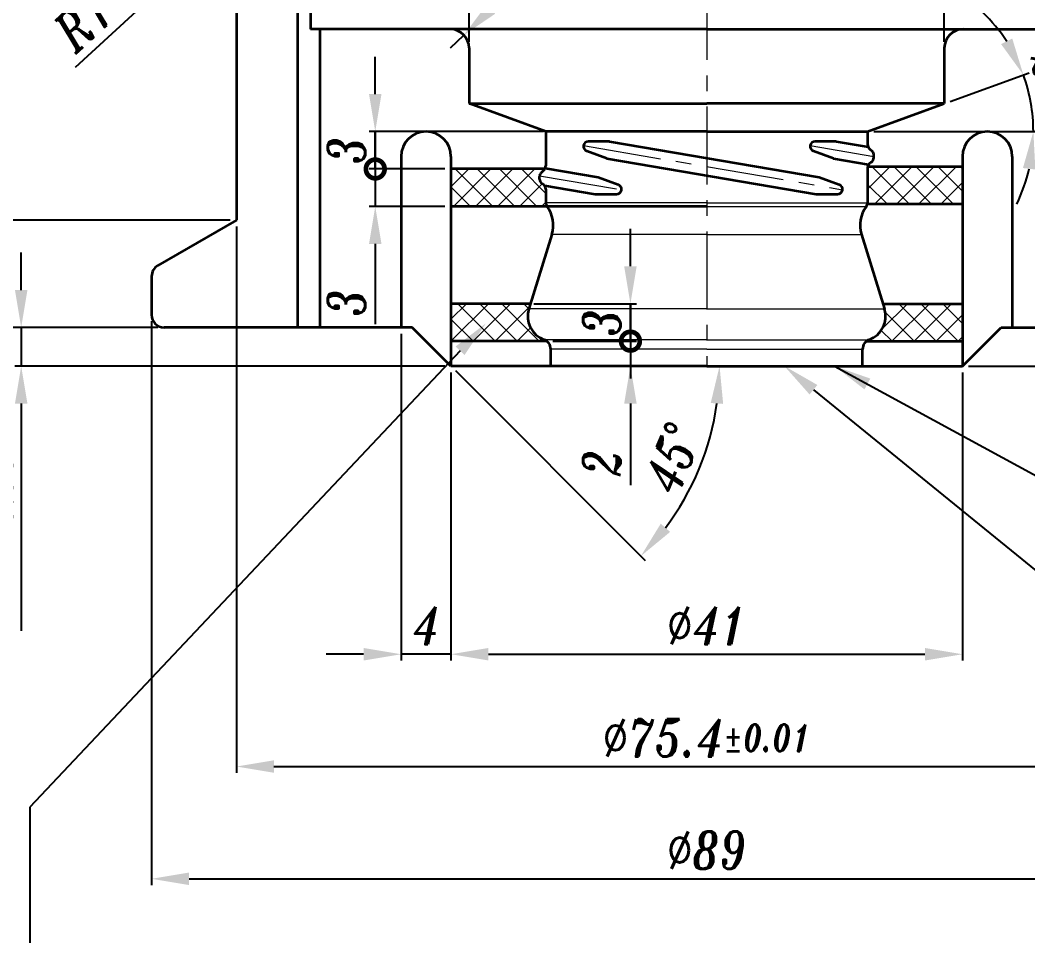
# Model space of a CAD drawing. Extents: x 64 to 541, y 48 to 468.
# Drawn here: x 127 to 207.8, y 288.4 to 361.8 of the extents above; entities that cross this region are included whole.
import ezdxf
from ezdxf import colors
from ezdxf.entities.mleader import LeaderData, LeaderLine
from ezdxf.math import Vec2, Vec3

# ---------------------------------------------------------------- set-up
doc = ezdxf.new("R2010")
doc.units = 0
doc.header["$LTSCALE"] = 5
doc.header["$MEASUREMENT"] = 0
doc.linetypes.add('CENTER', pattern=[2, 1.25, -0.25, 0.25, -0.25])
doc.layers.get('0').update_dxf_attribs({"linetype": 'CONTINUOUS', "lineweight": 15})
doc.layers.get('Defpoints').update_dxf_attribs({"linetype": 'CONTINUOUS'})
for name, color, linetype, lineweight in [('1', 1, 'CENTER', 15), ('3', 3, 'CONTINUOUS', 35), ('8', 252, 'CONTINUOUS', 15)]:
    doc.layers.add(name, color=color, linetype=linetype, lineweight=lineweight)
doc.styles.add('ITALICT', font='ITALICT.shx', dxfattribs={"width": 0.8, "height": 3})
doc.styles.get("Standard").update_dxf_attribs({"font": 'isocp.shx', "height": 3})
doc.dimstyles.new('ISO-25', dxfattribs={"dimtxt": 3, "dimasz": 3, "dimexe": 0, "dimexo": 0, "dimtad": 1, "dimtxsty": 'Standard', "dimcen": 0, "dimazin": 2, "dimtfac": 1, "dimtmove": 0, "dimatfit": 3, "dimfxl": 1, "dimarcsym": 0})
doc.dimstyles.get("Standard").update_dxf_attribs({"dimtxt": 3, "dimasz": 0.18, "dimexe": 0.18, "dimexo": 0.0625, "dimgap": 0.09, "dimtad": 0, "dimdec": 4, "dimdsep": 46, "dimtxsty": 'Standard', "dimcen": 0.09, "dimadec": 0, "dimazin": 2, "dimtfac": 1, "dimtdec": 4, "dimtofl": 0, "dimtmove": 0, "dimatfit": 3, "dimfxl": 1, "dimtolj": 1, "dimtzin": 0, "dimarcsym": 0})

# ---------------------------------------------------------------- blocks, each defined once
blk = doc.blocks.new('*D39')
at = {"color": 0, "linetype": 'ByBlock', "lineweight": -2, "transparency": 16777216}
for p, q in [((162.958, 360.099), (162.958, 393.619)), ((201.058, 360.099), (201.058, 393.619)), ((165.958, 393.119), (198.058, 393.119))]:
    blk.add_line(p, q, dxfattribs=at)
at = {"color": 0, "transparency": 16777216}
for points in [[(165.958, 393.619), (165.958, 392.619), (162.958, 393.119)], [(198.058, 393.619), (198.058, 392.619), (201.058, 393.119)]]:
    blk.add_solid(points, dxfattribs=at)
at = {"layer": 'Defpoints', "color": 0, "transparency": 16777216}
for p in [(201.058, 393.119), (162.958, 359.599), (201.058, 359.599)]:
    blk.add_point(p, dxfattribs=at)
at = {"color": 0, "transparency": 16777216, "insert": (182.008, 396.404), "char_height": 3, "attachment_point": 5, "style": 'ITALICT'}
blk.add_mtext('\\A1;%%C38.1{}{\\H0.71x;\\C3;\\S+0.03^ -0;}', dxfattribs=at)
blk = doc.blocks.new('*D23')
at = {"color": 0, "lineweight": -2, "transparency": 16777216}
for p, q in [((161.508, 333.599), (161.508, 310.503)), ((202.508, 333.599), (202.508, 310.503)), ((164.508, 311.003), (199.508, 311.003))]:
    blk.add_line(p, q, dxfattribs=at)
at = {"color": 0, "transparency": 16777216}
for points in [[(164.508, 311.503), (164.508, 310.503), (161.508, 311.003)], [(199.508, 311.503), (199.508, 310.503), (202.508, 311.003)]]:
    blk.add_solid(points, dxfattribs=at)
at = {"layer": 'Defpoints', "color": 0, "transparency": 16777216}
for p in [(161.508, 334.099), (202.508, 334.099), (202.508, 311.003)]:
    blk.add_point(p, dxfattribs=at)
at = {"color": 0, "transparency": 16777216, "insert": (182.008, 313.303), "char_height": 3, "attachment_point": 5, "style": 'ITALICT'}
blk.add_mtext('\\A1;%%C41', dxfattribs=at)
blk = doc.blocks.new('*D3')
at = {"color": 0, "lineweight": -2, "transparency": 16777216}
for p, q in [((157.508, 336.699), (157.508, 310.503)), ((161.508, 333.599), (161.508, 310.503)), ((154.508, 311.003), (151.508, 311.003)), ((161.508, 311.003), (157.508, 311.003)), ((164.508, 311.003), (167.508, 311.003))]:
    blk.add_line(p, q, dxfattribs=at)
at = {"color": 0, "transparency": 16777216}
for points in [[(154.508, 311.503), (154.508, 310.503), (157.508, 311.003)], [(164.508, 311.503), (164.508, 310.503), (161.508, 311.003)]]:
    blk.add_solid(points, dxfattribs=at)
at = {"layer": 'Defpoints', "color": 0, "transparency": 16777216}
for p in [(157.508, 337.199), (161.508, 334.099), (157.508, 311.003)]:
    blk.add_point(p, dxfattribs=at)
at = {"color": 0, "transparency": 16777216, "insert": (159.508, 313.303), "char_height": 3, "attachment_point": 5, "style": 'ITALICT'}
blk.add_mtext('\\A1;4', dxfattribs=at)
blk = doc.blocks.new('*D27')
at = {"color": 0, "lineweight": -2, "transparency": 16777216}
for p, q in [((127.054, 340.199), (127.054, 343.199)), ((138.008, 337.199), (126.554, 337.199)), ((127.054, 337.199), (127.054, 334.099)), ((161.008, 334.099), (126.554, 334.099)), ((127.054, 331.099), (127.054, 312.881))]:
    blk.add_line(p, q, dxfattribs=at)
at = {"color": 0, "transparency": 16777216}
for points in [[(126.554, 340.199), (127.554, 340.199), (127.054, 337.199)], [(126.554, 331.099), (127.554, 331.099), (127.054, 334.099)]]:
    blk.add_solid(points, dxfattribs=at)
at = {"layer": 'Defpoints', "color": 0, "transparency": 16777216}
for p in [(138.508, 337.199), (127.054, 334.099), (161.508, 334.099)]:
    blk.add_point(p, dxfattribs=at)
at = {"color": 0, "transparency": 16777216, "insert": (123.769, 320.49), "char_height": 3, "attachment_point": 5, "rotation": 90, "style": 'ITALICT'}
blk.add_mtext('\\A1;3.1{}{\\H0.71x;\\C3;\\S+0.07^ +0.02;}', dxfattribs=at)
blk = doc.blocks.new('_DotSmall')
at = {"color": 0, "linetype": 'ByBlock', "const_width": 0.5}
blk.add_lwpolyline([(-0.0625, 0, 1), (0.0625, 0, 1)], format="xyb", close=True, dxfattribs=at)
blk = doc.blocks.new('*D26')
at = {"color": 0, "lineweight": -2, "transparency": 16777216}
for p, q in [((175.894, 336.099), (175.894, 339.099)), ((169.672, 336.099), (176.394, 336.099)), ((175.894, 336.099), (175.894, 334.099)), ((175.894, 331.099), (175.894, 324.556))]:
    blk.add_line(p, q, dxfattribs=at)
at = {"color": 0, "transparency": 16777216}
blk.add_solid([(175.394, 331.099), (176.394, 331.099), (175.894, 334.099)], dxfattribs=at)
at = {"layer": 'Defpoints', "color": 0, "transparency": 16777216}
for p in [(169.172, 336.099), (175.894, 334.099), (175.894, 334.099)]:
    blk.add_point(p, dxfattribs=at)
at = {"color": 0, "lineweight": -2, "transparency": 16777216, "xscale": 3, "yscale": 3, "zscale": 3, "rotation": 270}
blk.add_blockref('_DotSmall', (175.894, 336.099), dxfattribs=at)
at = {"color": 0, "transparency": 16777216, "insert": (173.594, 326.328), "char_height": 3, "attachment_point": 5, "rotation": 90, "style": 'ITALICT'}
blk.add_mtext('\\A1;2', dxfattribs=at)
blk = doc.blocks.new('*D24')
at = {"color": 0, "lineweight": -2, "transparency": 16777216}
for p, q in [((161.862, 333.745), (177.087, 318.52)), ((183.524, 334.099), (183.54, 334.099))]:
    blk.add_line(p, q, dxfattribs=at)
blk.add_arc((161.508, 334.099), 21.532, 322.98948, 352.01052, dxfattribs=at)
at = {"color": 0, "transparency": 16777216}
for points in [[(182.332, 331.141), (183.329, 331.071), (183.04, 334.099)], [(179.079, 320.81), (178.324, 321.466), (176.733, 318.874)]]:
    blk.add_solid(points, dxfattribs=at)
at = {"layer": 'Defpoints', "color": 0, "transparency": 16777216}
for p in [(158.408, 337.199), (161.508, 334.099), (161.508, 334.099), (183.024, 334.099), (180.155, 323.333)]:
    blk.add_point(p, dxfattribs=at)
at = {"color": 0, "transparency": 16777216, "insert": (179.276, 326.739), "char_height": 3, "attachment_point": 5, "rotation": 67.5, "style": 'ITALICT'}
blk.add_mtext('\\A1;45°', dxfattribs=at)
blk = doc.blocks.new('*D40')
at = {"color": 0, "lineweight": -2, "transparency": 16777216}
for p, q in [((141.008, 366.899), (140.273, 366.221)), ((131.405, 358.052), (138.066, 364.189))]:
    blk.add_line(p, q, dxfattribs=at)
at = {"color": 0, "transparency": 16777216}
blk.add_solid([(137.727, 364.557), (138.405, 363.821), (140.273, 366.221)], dxfattribs=at)
at = {"layer": 'Defpoints', "color": 0, "transparency": 16777216}
for p in [(141.008, 366.899), (140.273, 366.221)]:
    blk.add_point(p, dxfattribs=at)
at = {"color": 0, "transparency": 16777216, "insert": (132.074, 361.796), "char_height": 3, "attachment_point": 5, "rotation": 42.65246, "style": 'ITALICT'}
blk.add_mtext('\\A1;R1', dxfattribs=at)
blk = doc.blocks.new('*D41')
at = {"color": 0, "linetype": 'ByBlock', "lineweight": -2, "transparency": 16777216}
for p, q in [((219.208, 384.899), (278.588, 384.899)), ((278.088, 381.899), (278.088, 337.099)), ((203.008, 334.099), (278.588, 334.099))]:
    blk.add_line(p, q, dxfattribs=at)
at = {"color": 0, "transparency": 16777216}
for points in [[(277.588, 381.899), (278.588, 381.899), (278.088, 384.899)], [(277.588, 337.099), (278.588, 337.099), (278.088, 334.099)]]:
    blk.add_solid(points, dxfattribs=at)
at = {"layer": 'Defpoints', "color": 0, "transparency": 16777216}
for p in [(218.708, 384.899), (202.508, 334.099), (278.088, 334.099)]:
    blk.add_point(p, dxfattribs=at)
at = {"color": 0, "transparency": 16777216, "insert": (274.803, 359.499), "char_height": 3, "attachment_point": 5, "rotation": 90, "style": 'ITALICT'}
blk.add_mtext('\\A1;50.8{}{\\H0.71x;\\C3;\\S+0.1^ -0;}', dxfattribs=at)
blk = doc.blocks.new('*D44')
at = {"color": 0, "lineweight": -2, "transparency": 16777216}
for p, q in [((195.408, 352.899), (270.936, 352.899)), ((270.436, 349.899), (270.436, 337.099)), ((203.008, 334.099), (270.936, 334.099))]:
    blk.add_line(p, q, dxfattribs=at)
at = {"color": 0, "transparency": 16777216}
for points in [[(269.936, 349.899), (270.936, 349.899), (270.436, 352.899)], [(269.936, 337.099), (270.936, 337.099), (270.436, 334.099)]]:
    blk.add_solid(points, dxfattribs=at)
at = {"layer": 'Defpoints', "color": 0, "transparency": 16777216}
for p in [(194.908, 352.899), (202.508, 334.099), (270.436, 334.099)]:
    blk.add_point(p, dxfattribs=at)
at = {"color": 0, "transparency": 16777216, "insert": (268.136, 343.499), "char_height": 3, "attachment_point": 5, "rotation": 90, "style": 'ITALICT'}
blk.add_mtext('\\A1;18.8{}{\\H0.71x;\\C3;%%p0.05}', dxfattribs=at)
blk = doc.blocks.new('*D45')
at = {"color": 0, "linetype": 'ByBlock', "lineweight": -2, "transparency": 16777216}
for p, q in [((260.088, 370.619), (260.088, 394.454)), ((214.258, 370.619), (260.588, 370.619)), ((260.088, 355.899), (260.088, 367.619)), ((195.408, 352.899), (260.588, 352.899))]:
    blk.add_line(p, q, dxfattribs=at)
at = {"color": 0, "transparency": 16777216}
for points in [[(259.588, 367.619), (260.588, 367.619), (260.088, 370.619)], [(259.588, 355.899), (260.588, 355.899), (260.088, 352.899)]]:
    blk.add_solid(points, dxfattribs=at)
at = {"layer": 'Defpoints', "color": 0, "transparency": 16777216}
for p in [(213.758, 370.619), (260.088, 370.619), (194.908, 352.899)]:
    blk.add_point(p, dxfattribs=at)
at = {"color": 0, "transparency": 16777216, "insert": (256.803, 384.771), "char_height": 3, "attachment_point": 5, "rotation": 90, "style": 'ITALICT'}
blk.add_mtext('\\A1;17.72{}{\\H0.71x;\\C3;\\S+0.03^ -0;}', dxfattribs=at)
blk = doc.blocks.new('*D25')
at = {"color": 0, "lineweight": -2, "transparency": 16777216}
for p, q in [((214.258, 361.099), (251.588, 361.099)), ((251.088, 358.099), (251.088, 355.899)), ((195.408, 352.899), (251.588, 352.899))]:
    blk.add_line(p, q, dxfattribs=at)
at = {"color": 0, "transparency": 16777216}
for points in [[(250.588, 358.099), (251.588, 358.099), (251.088, 361.099)], [(250.588, 355.899), (251.588, 355.899), (251.088, 352.899)]]:
    blk.add_solid(points, dxfattribs=at)
at = {"layer": 'Defpoints', "color": 0, "transparency": 16777216}
for p in [(213.758, 361.099), (194.908, 352.899), (251.088, 352.899)]:
    blk.add_point(p, dxfattribs=at)
at = {"color": 0, "transparency": 16777216, "insert": (248.002, 356.999), "char_height": 3, "attachment_point": 5, "rotation": 90, "style": 'ITALICT'}
blk.add_mtext('\\A1;(8.2)', dxfattribs=at)
blk = doc.blocks.new('*D4')
at = {"color": 0, "lineweight": -2, "transparency": 16777216}
for p, q in [((144.308, 345.299), (144.308, 301.503)), ((219.708, 345.299), (219.708, 301.503)), ((147.308, 302.003), (216.708, 302.003))]:
    blk.add_line(p, q, dxfattribs=at)
at = {"color": 0, "transparency": 16777216}
for points in [[(147.308, 302.503), (147.308, 301.503), (144.308, 302.003)], [(216.708, 302.503), (216.708, 301.503), (219.708, 302.003)]]:
    blk.add_solid(points, dxfattribs=at)
at = {"layer": 'Defpoints', "color": 0, "transparency": 16777216}
for p in [(144.308, 345.799), (219.708, 345.799), (219.708, 302.003)]:
    blk.add_point(p, dxfattribs=at)
at = {"color": 0, "transparency": 16777216, "insert": (182.008, 304.303), "char_height": 3, "attachment_point": 5, "style": 'ITALICT'}
blk.add_mtext('\\A1;%%c75.4{}{\\H0.71x;\\C3;%%p0.01}', dxfattribs=at)
blk = doc.blocks.new('*D5')
at = {"color": 0, "lineweight": -2, "transparency": 16777216}
for p, q in [((137.508, 337.699), (137.508, 292.503)), ((226.508, 337.699), (226.508, 292.503)), ((140.508, 293.003), (223.508, 293.003))]:
    blk.add_line(p, q, dxfattribs=at)
at = {"color": 0, "transparency": 16777216}
for points in [[(140.508, 293.503), (140.508, 292.503), (137.508, 293.003)], [(223.508, 293.503), (223.508, 292.503), (226.508, 293.003)]]:
    blk.add_solid(points, dxfattribs=at)
at = {"layer": 'Defpoints', "color": 0, "transparency": 16777216}
for p in [(137.508, 338.199), (226.508, 338.199), (226.508, 293.003)]:
    blk.add_point(p, dxfattribs=at)
at = {"color": 0, "transparency": 16777216, "insert": (182.008, 295.303), "char_height": 3, "attachment_point": 5, "style": 'ITALICT'}
blk.add_mtext('\\A1;%%c89', dxfattribs=at)
blk = doc.blocks.new('*D32')
at = {"color": 0, "lineweight": -2, "transparency": 16777216}
for p, q in [((155.439, 355.899), (155.439, 358.899)), ((168.921, 352.899), (154.939, 352.899)), ((155.439, 352.899), (155.439, 349.899)), ((161.008, 349.899), (154.939, 349.899)), ((155.439, 349.899), (155.439, 346.899))]:
    blk.add_line(p, q, dxfattribs=at)
at = {"color": 0, "transparency": 16777216}
blk.add_solid([(154.939, 355.899), (155.939, 355.899), (155.439, 352.899)], dxfattribs=at)
at = {"layer": 'Defpoints', "color": 0, "transparency": 16777216}
for p in [(169.421, 352.899), (155.439, 349.899), (161.508, 349.899)]:
    blk.add_point(p, dxfattribs=at)
at = {"color": 0, "lineweight": -2, "transparency": 16777216, "xscale": 3, "yscale": 3, "zscale": 3, "rotation": 90}
blk.add_blockref('_DotSmall', (155.439, 349.899), dxfattribs=at)
at = {"color": 0, "transparency": 16777216, "insert": (153.139, 351.399), "char_height": 3, "attachment_point": 5, "rotation": 90, "style": 'ITALICT'}
blk.add_mtext('\\A1;3', dxfattribs=at)
blk = doc.blocks.new('*D47')
at = {"color": 0, "lineweight": -2, "transparency": 16777216}
for p, q in [((143.808, 345.799), (117.554, 345.799)), ((118.054, 342.799), (118.054, 340.199)), ((138.008, 337.199), (117.554, 337.199)), ((118.054, 337.199), (118.054, 319.062))]:
    blk.add_line(p, q, dxfattribs=at)
at = {"color": 0, "transparency": 16777216}
for points in [[(117.554, 342.799), (118.554, 342.799), (118.054, 345.799)], [(117.554, 340.199), (118.554, 340.199), (118.054, 337.199)]]:
    blk.add_solid(points, dxfattribs=at)
at = {"layer": 'Defpoints', "color": 0, "transparency": 16777216}
for p in [(118.054, 345.799), (144.308, 345.799), (138.508, 337.199)]:
    blk.add_point(p, dxfattribs=at)
at = {"color": 0, "transparency": 16777216, "insert": (114.769, 326.63), "char_height": 3, "attachment_point": 5, "rotation": 90, "style": 'ITALICT'}
blk.add_mtext('\\A1;8.6{}{\\H0.71x;\\C3;\\S+0.04^ -0.01;}', dxfattribs=at)
blk = doc.blocks.new('*D49')
at = {"color": 0, "lineweight": -2, "transparency": 16777216}
for p, q in [((174.24, 371.801), (164.713, 362.706)), ((161.458, 359.599), (162.543, 360.635))]:
    blk.add_line(p, q, dxfattribs=at)
at = {"color": 0, "transparency": 16777216}
blk.add_solid([(164.368, 363.068), (165.058, 362.345), (162.543, 360.635)], dxfattribs=at)
at = {"layer": 'Defpoints', "color": 0, "transparency": 16777216}
for p in [(162.543, 360.635), (161.458, 359.599)]:
    blk.add_point(p, dxfattribs=at)
at = {"color": 0, "transparency": 16777216, "insert": (168.973, 369.953), "char_height": 3, "attachment_point": 5, "rotation": 43.67109, "style": 'ITALICT'}
blk.add_mtext('\\A1;R1.5', dxfattribs=at)
blk = doc.blocks.new('*D50')
at = {"color": 0, "lineweight": -2, "transparency": 16777216}
for p, q in [((201.528, 355.308), (207.866, 357.615)), ((195.408, 352.899), (208.697, 352.899))]:
    blk.add_line(p, q, dxfattribs=at)
for start, end in [(32.96196, 45.92393), (0, 20), (334.07607, 347.03804)]:
    blk.add_arc((194.908, 352.899), 13.289, start, end, dxfattribs=at)
at = {"color": 0, "transparency": 16777216}
for points in [[(206.506, 360.352), (205.611, 359.907), (207.396, 357.444)], [(207.362, 349.975), (208.355, 349.862), (208.197, 352.899)]]:
    blk.add_solid(points, dxfattribs=at)
at = {"layer": 'Defpoints', "color": 0, "transparency": 16777216}
for p in [(201.058, 355.137), (208.107, 354.442), (182.321, 352.899), (194.908, 352.899), (194.908, 352.899)]:
    blk.add_point(p, dxfattribs=at)
at = {"color": 0, "transparency": 16777216, "insert": (210.068, 356.531), "char_height": 3, "attachment_point": 5, "rotation": 283.47089, "style": 'ITALICT'}
blk.add_mtext('\\A1;20°', dxfattribs=at)
blk = doc.blocks.new('*D51')
at = {"color": 0, "lineweight": -2, "transparency": 16777216}
for p, q in [((155.439, 349.899), (155.439, 352.899)), ((161.008, 349.899), (154.939, 349.899)), ((155.439, 349.899), (155.439, 346.899)), ((161.008, 346.899), (154.939, 346.899)), ((155.439, 343.899), (155.439, 337.47))]:
    blk.add_line(p, q, dxfattribs=at)
at = {"color": 0, "transparency": 16777216}
blk.add_solid([(154.939, 343.899), (155.939, 343.899), (155.439, 346.899)], dxfattribs=at)
at = {"layer": 'Defpoints', "color": 0, "transparency": 16777216}
for p in [(161.508, 349.899), (155.439, 346.899), (161.508, 346.899)]:
    blk.add_point(p, dxfattribs=at)
at = {"color": 0, "lineweight": -2, "transparency": 16777216, "xscale": 3, "yscale": 3, "zscale": 3, "rotation": 270}
blk.add_blockref('_DotSmall', (155.439, 349.899), dxfattribs=at)
at = {"color": 0, "transparency": 16777216, "insert": (153.139, 339.185), "char_height": 3, "attachment_point": 5, "rotation": 90, "style": 'ITALICT'}
blk.add_mtext('\\A1;3', dxfattribs=at)
blk = doc.blocks.new('*D53')
at = {"color": 0, "lineweight": -2, "transparency": 16777216}
for p, q in [((175.894, 342.099), (175.894, 345.099)), ((168.161, 339.099), (176.394, 339.099)), ((175.894, 339.099), (175.894, 336.099)), ((169.672, 336.099), (176.394, 336.099)), ((175.894, 336.099), (175.894, 333.099))]:
    blk.add_line(p, q, dxfattribs=at)
at = {"color": 0, "transparency": 16777216}
blk.add_solid([(175.394, 342.099), (176.394, 342.099), (175.894, 339.099)], dxfattribs=at)
at = {"layer": 'Defpoints', "color": 0, "transparency": 16777216}
for p in [(167.661, 339.099), (169.172, 336.099), (175.894, 336.099)]:
    blk.add_point(p, dxfattribs=at)
at = {"color": 0, "lineweight": -2, "transparency": 16777216, "xscale": 3, "yscale": 3, "zscale": 3, "rotation": 90}
blk.add_blockref('_DotSmall', (175.894, 336.099), dxfattribs=at)
at = {"color": 0, "transparency": 16777216, "insert": (173.594, 337.599), "char_height": 3, "attachment_point": 5, "rotation": 90, "style": 'ITALICT'}
blk.add_mtext('\\A1;3', dxfattribs=at)

msp = doc.modelspace()

# ---------------------------------------------------------------- hatches: boundary and pattern name
at = {"layer": '8'}
h = msp.add_hatch(dxfattribs=at)
h.set_pattern_fill('ANSI37', color=256, scale=10)
h.set_pattern_definition([(45, (161.508, 336.099), (-0.883883, 0.883883), []), (135, (161.508, 336.099), (-0.883883, -0.883883), [])])
h.paths.add_polyline_path([(202.50798, 350.09903), (194.91842, 350.09903, 0.05121456), (194.90798, 349.99741), (194.90798, 347.19903, -0.05038204), (194.89788, 347.09903), (202.50798, 347.09903)])
h.paths.add_polyline_path([(202.50798, 339.09903), (196.142, 339.09903), (196.26846, 338.69072, -0.40085688), (195.03656, 336.21767, 0.07763513), (194.81997, 336.09903), (202.50798, 336.09903)])
h.paths.add_polyline_path([(167.74751, 338.69072), (167.87397, 339.09903), (161.50798, 339.09903), (161.50798, 336.09903), (169.19599, 336.09903, 0.07763513), (168.97941, 336.21767, -0.40085688)])
h.paths.add_polyline_path([(169.10798, 348.27971, 0.2858129), (168.83057, 348.72949, -0.28519008), (168.60798, 349.088), (168.60798, 349.288, -0.19891237), (168.72514, 349.57084), (168.96154, 349.80723, 0.05867567), (169.03399, 349.89903), (161.50798, 349.89903), (161.50798, 346.89903), (169.20798, 346.89903, -0.16227766), (169.10798, 347.19903)])

# ---------------------------------------------------------------- linework, layer by layer
at = {"layer": '1'}
for p, q in [((182.00798, 384.89903), (182.00798, 334.09903)), ((172.13072, 351.7742), (192.8896, 348.24139)), ((190.30466, 351.7742), (195.40798, 350.9057)), ((168.61401, 349.35715), (175.17026, 348.24139))]:
    msp.add_line(p, q, dxfattribs=at)
at = {"layer": '3'}
for p, q in [((149.20798, 384.89903), (149.20798, 340.39903)), ((150.25798, 370.61903), (150.25798, 361.09903)), ((144.30798, 365.89903), (144.30798, 345.79903)), ((182.00798, 361.09903), (150.25798, 361.09903)), ((151.00798, 361.09903), (151.00798, 337.19903)), ((182.00798, 361.09903), (213.75798, 361.09903)), ((162.95798, 359.59903), (162.95798, 355.13745)), ((201.05798, 359.59903), (201.05798, 355.13745)), ((149.20798, 357.61205), (149.20798, 337.19903)), ((169.10798, 352.89903), (162.95798, 355.13745)), ((162.95798, 355.13745), (182.00798, 355.13745)), ((201.05798, 355.13745), (182.00798, 355.13745)), ((194.90798, 352.89903), (201.05798, 355.13745)), ((182.00798, 352.89903), (169.10798, 352.89903)), ((169.10798, 352.89903), (169.10798, 350.16079)), ((182.00798, 352.89903), (194.90798, 352.89903)), ((194.90798, 352.89903), (194.90798, 351.87849)), ((174.22116, 352.09903), (172.52875, 352.11254)), ((174.22116, 352.09903), (191.02534, 349.23925)), ((192.39509, 352.09903), (190.70268, 352.11254)), ((192.39509, 352.09903), (194.95677, 351.66308)), ((195.05443, 351.52494), (195.29083, 351.28854)), ((157.50798, 350.89903), (157.50798, 337.19903)), ((161.50798, 350.89903), (161.50798, 334.09903)), ((173.99204, 350.75272), (172.38863, 351.33766)), ((173.99204, 350.75272), (190.79622, 347.89294)), ((192.16597, 350.75272), (190.56256, 351.33766)), ((192.16597, 350.75272), (194.99019, 350.27209)), ((195.40798, 350.8057), (195.40798, 351.0057)), ((202.50798, 350.89903), (202.50798, 334.09903)), ((206.50798, 350.89903), (206.50798, 337.19903)), ((169.03399, 349.89903), (161.50798, 349.89903)), ((168.96154, 349.80723), (168.72514, 349.57084)), ((169.06624, 349.96079), (173.306, 349.23925)), ((194.90798, 349.99741), (194.90798, 347.19903)), ((194.91842, 350.09903), (202.50798, 350.09903)), ((195.20798, 350.45929), (195.15798, 350.43042)), ((168.60798, 349.088), (168.60798, 349.288)), ((173.306, 349.23925), (174.90941, 348.65432)), ((191.02534, 349.23925), (192.62875, 348.65432)), ((168.80798, 348.74159), (168.85798, 348.71272)), ((169.00299, 348.58625), (173.07688, 347.89294)), ((169.10798, 348.27971), (169.10798, 347.19903)), ((173.07688, 347.89294), (174.76929, 347.87943)), ((190.79622, 347.89294), (192.48863, 347.87943)), ((182.00798, 346.89903), (161.50798, 346.89903)), ((194.89788, 347.09903), (202.50798, 347.09903)), ((144.30798, 345.79903), (138.00798, 342.16173)), ((169.59607, 344.65942), (167.74751, 338.69072)), ((194.4199, 344.65942), (196.26846, 338.69072)), ((137.50798, 341.2957), (137.50798, 338.19903)), ((167.87397, 339.09903), (161.50798, 339.09903)), ((196.142, 339.09903), (202.50798, 339.09903)), ((158.40798, 337.19903), (138.50798, 337.19903)), ((161.50798, 334.09903), (158.40798, 337.19903)), ((202.50798, 334.09903), (205.60798, 337.19903)), ((205.60798, 337.19903), (225.50798, 337.19903)), ((169.19599, 336.09903), (161.50798, 336.09903)), ((194.81997, 336.09903), (202.50798, 336.09903)), ((169.50798, 334.09903), (169.50798, 335.46512)), ((194.50798, 334.09903), (194.50798, 335.46512)), ((182.00798, 334.09903), (161.50798, 334.09903)), ((182.00798, 334.09903), (202.50798, 334.09903))]:
    msp.add_line(p, q, dxfattribs=at)
for centre, radius, start, end in [((161.45798, 359.59903), 1.5, 0, 90), ((202.55798, 359.59903), 1.5, 90, 180), ((159.50798, 350.89903), 2, 0, 180), ((204.50798, 350.89903), 2, 0, 180), ((172.52556, 351.71301), 0.39955, 89.5426232, 249.9577008), ((190.69949, 351.71301), 0.39955, 89.5426232, 249.9577008), ((195.40798, 351.87849), 0.5, 180, 225), ((195.00798, 350.8057), 0.4, 300, 0), ((195.00798, 351.0057), 0.4, 0, 45), ((168.60798, 350.16079), 0.5, 315, 0), ((195.40798, 349.99741), 0.5, 120, 180), ((169.00798, 349.288), 0.4, 135, 180), ((169.00798, 349.088), 0.4, 180, 240), ((168.60798, 348.27971), 0.5, 360, 60), ((174.77248, 348.27897), 0.39955, 269.5426232, 69.9577008), ((192.49182, 348.27897), 0.39955, 269.5426232, 69.9577008), ((169.60798, 347.19903), 0.5, 180, 216.8698976), ((167.20798, 345.39903), 2.5, 342.7917546, 36.8698976), ((196.80798, 345.39903), 2.5, 143.1301024, 197.2082454), ((194.40798, 347.19903), 0.5, 323.1301024, 0), ((138.50798, 341.2957), 1, 120, 180), ((169.65798, 338.09903), 2, 162.7917546, 250.1666381), ((194.35798, 338.09903), 2, 289.8333619, 17.2082454), ((138.50798, 338.19903), 1, 180, 270), ((168.70798, 335.46512), 0.8, 0, 70.1666381), ((195.30798, 335.46512), 0.8, 109.8333619, 180)]:
    msp.add_arc(centre, radius, start, end, dxfattribs=at)
at = {"layer": '8'}
for p, q in [((182.00798, 347.19903), (169.10798, 347.19903)), ((182.00798, 346.89903), (169.20798, 346.89903)), ((182.00798, 347.19903), (194.90798, 347.19903)), ((182.00798, 346.89903), (194.80798, 346.89903)), ((182.00798, 344.65942), (169.59607, 344.65942)), ((182.00798, 344.65942), (194.4199, 344.65942)), ((182.00798, 338.69072), (167.74751, 338.69072)), ((182.00798, 338.69072), (196.26846, 338.69072)), ((182.00798, 336.21767), (168.97941, 336.21767)), ((182.00798, 336.21767), (195.03656, 336.21767)), ((182.00798, 335.46512), (169.50798, 335.46512)), ((182.00798, 335.46512), (194.50798, 335.46512))]:
    msp.add_line(p, q, dxfattribs=at)

# ---------------------------------------------------------------- dimensions: what is measured, and where the dimension line sits
for base, p1, p2, text, override, picture, middle in [((201.05798, 393.11875), (162.95798, 359.59903), (201.05798, 359.59903), '<>{}{\\H0.71x;\\C3;\\S+0.03^ -0;}', {"dimasz": 3, "dimexe": 0.5, "dimexo": 0.5, "dimgap": 0.8, "dimtad": 1, "dimpost": '%%C<>', "dimtxsty": 'ITALICT', "dimtp": 0.03, "dimtm": 0, "dimtdec": 2, "dimfxl": 1.5, "dimtzin": 8, "dimarcsym": 1}, '*D39', (182.00798, 396.40375)), ((202.50798, 311.00343), (161.50798, 334.09903), (202.50798, 334.09903), '%%C<>', {"dimtxt": 3, "dimasz": 3, "dimexe": 0.5, "dimexo": 0.5, "dimgap": 0.8, "dimtad": 1, "dimtih": 0, "dimtoh": 0, "dimdec": 2, "dimzin": 8, "dimtxsty": 'ITALICT', "dimcen": 0, "dimaunit": 1, "dimtdec": 2, "dimtofl": 1, "dimtmove": 0, "dimtvp": 13.888889, "dimtzin": 8}, '*D23', (182.00798, 313.30343))]:
    dim = msp.add_linear_dim(base=base, p1=p1, p2=p2, text=text, dimstyle='Standard', override=override)
    dim.commit()
    dim.dimension.update_dxf_attribs({"geometry": picture, "text_midpoint": middle})
for base, p1, p2, text, override, picture, middle in [((260.08762, 370.61903), (194.90798, 352.89903), (213.75798, 370.61903), '<>{}{\\H0.71x;\\C3;\\S+0.03^ -0;}', {"dimasz": 3, "dimexe": 0.5, "dimexo": 0.5, "dimgap": 0.8, "dimtad": 1, "dimpost": '<>', "dimtxsty": 'ITALICT', "dimtp": 0.03, "dimtm": 0, "dimtdec": 2, "dimfxl": 1.5, "dimtzin": 8, "dimarcsym": 1}, '*D45', (260.08762, 384.77103)), ((278.08762, 334.09903), (218.70798, 384.89903), (202.50798, 334.09903), '<>{}{\\H0.71x;\\C3;\\S+0.1^ -0;}', {"dimasz": 3, "dimexe": 0.5, "dimexo": 0.5, "dimgap": 0.8, "dimtad": 1, "dimpost": '<>', "dimtxsty": 'ITALICT', "dimtp": 0.1, "dimtdec": 2, "dimfxl": 1.5, "dimtzin": 8, "dimarcsym": 1}, '*D41', (278.08762, 359.49903)), ((251.08762, 352.89903), (213.75798, 361.09903), (194.90798, 352.89903), '(<>)', {"dimtxt": 3, "dimasz": 3, "dimexe": 0.5, "dimexo": 0.5, "dimgap": 0.8, "dimtad": 1, "dimtih": 0, "dimtoh": 0, "dimdec": 2, "dimzin": 8, "dimtxsty": 'ITALICT', "dimcen": 0, "dimaunit": 1, "dimtdec": 2, "dimtofl": 1, "dimtvp": 13.888889, "dimtzin": 8}, '*D25', (251.08762, 356.99903)), ((118.05436, 345.79903), (138.50798, 337.19903), (144.30798, 345.79903), '<>{}{\\H0.71x;\\C3;\\S+0.04^ -0.01;}', {"dimtxt": 3, "dimasz": 3, "dimexe": 0.5, "dimexo": 0.5, "dimgap": 0.8, "dimtad": 1, "dimtih": 0, "dimtoh": 0, "dimdec": 2, "dimzin": 8, "dimtxsty": 'ITALICT', "dimcen": 0, "dimaunit": 1, "dimtp": 0.04, "dimtm": 0.01, "dimtdec": 2, "dimtofl": 1, "dimtmove": 0, "dimtvp": 13.888889, "dimtzin": 0}, '*D47', (118.05436, 326.63046))]:
    dim = msp.add_linear_dim(base=base, p1=p1, p2=p2, angle=90, text=text, dimstyle='Standard', override=override)
    dim.commit()
    dim.dimension.update_dxf_attribs({"geometry": picture, "text_midpoint": middle, "dimtype": 160})
for center, mpoint, picture, middle in [((161.45798, 359.59903), (162.54296, 360.63481), '*D49', (168.97324, 369.95332)), ((141.00798, 366.89903), (140.27251, 366.22148), '*D40', (132.07384, 361.79577))]:
    dim = msp.add_radius_dim(center=center, mpoint=mpoint, dimstyle='Standard', override={"dimtxt": 3, "dimasz": 3, "dimexe": 0.5, "dimexo": 0.5, "dimgap": 0.8, "dimtad": 1, "dimtih": 0, "dimtoh": 0, "dimdec": 2, "dimzin": 8, "dimtxsty": 'ITALICT', "dimcen": 0, "dimaunit": 1, "dimtdec": 2, "dimtofl": 1, "dimtvp": 13.888889, "dimtzin": 8})
    dim.commit()
    dim.dimension.update_dxf_attribs({"geometry": picture, "text_midpoint": middle})
dim = msp.add_angular_dim_2l(base=(208.10735, 354.44182), line1=((182.32109, 352.89903), (194.90798, 352.89903)), line2=((194.90798, 352.89903), (201.05798, 355.13745)), dimstyle='Standard', override={"dimtxt": 3, "dimasz": 3, "dimexe": 0.5, "dimexo": 0.5, "dimgap": 0.8, "dimtad": 1, "dimtih": 0, "dimtoh": 0, "dimdec": 2, "dimzin": 8, "dimtxsty": 'ITALICT', "dimcen": 0, "dimaunit": 1, "dimtdec": 2, "dimtofl": 1, "dimtvp": 13.888889, "dimtzin": 8})
dim.commit()
dim.dimension.update_dxf_attribs({"geometry": '*D50', "text_midpoint": (207.8316, 355.99477), "dimtype": 162})
for base, p1, p2, override, picture, middle in [((155.4394, 349.89903), (169.42109, 352.89903), (161.50798, 349.89903), {"dimtxt": 3, "dimasz": 3, "dimexe": 0.5, "dimexo": 0.5, "dimgap": 0.8, "dimtad": 1, "dimtih": 0, "dimtoh": 0, "dimdec": 2, "dimzin": 8, "dimtxsty": 'ITALICT', "dimblk2": 'DotSmall', "dimsah": 1, "dimcen": 0, "dimaunit": 1, "dimtdec": 2, "dimtofl": 1, "dimtvp": 13.888889, "dimtzin": 8}, '*D32', (155.4394, 351.39903)), ((155.4394, 346.89903), (161.50798, 349.89903), (161.50798, 346.89903), {"dimtxt": 3, "dimasz": 3, "dimexe": 0.5, "dimexo": 0.5, "dimgap": 0.8, "dimtad": 1, "dimtih": 0, "dimtoh": 0, "dimdec": 2, "dimzin": 8, "dimtxsty": 'ITALICT', "dimblk1": 'DotSmall', "dimsah": 1, "dimcen": 0, "dimaunit": 1, "dimtdec": 2, "dimtofl": 1, "dimtvp": 13.888889, "dimtzin": 8}, '*D51', (155.4394, 339.18475)), ((175.89396, 336.09903), (167.66122, 339.09903), (169.17238, 336.09903), {"dimtxt": 3, "dimasz": 3, "dimexe": 0.5, "dimexo": 0.5, "dimgap": 0.8, "dimtad": 1, "dimtih": 0, "dimtoh": 0, "dimdec": 2, "dimzin": 8, "dimtxsty": 'ITALICT', "dimblk2": 'DotSmall', "dimsah": 1, "dimcen": 0, "dimaunit": 1, "dimtdec": 2, "dimtofl": 1, "dimtvp": 13.888889, "dimtzin": 8}, '*D53', (175.89396, 337.59903)), ((175.89396, 334.09903), (169.17238, 336.09903), (175.89396, 334.09903), {"dimtxt": 3, "dimasz": 3, "dimexe": 0.5, "dimexo": 0.5, "dimgap": 0.8, "dimtad": 1, "dimtih": 0, "dimtoh": 0, "dimdec": 2, "dimzin": 8, "dimtxsty": 'ITALICT', "dimblk1": 'DotSmall', "dimsah": 1, "dimcen": 0, "dimaunit": 1, "dimtdec": 2, "dimtofl": 1, "dimtvp": 13.888889, "dimtzin": 8}, '*D26', (175.89396, 326.3276))]:
    dim = msp.add_linear_dim(base=base, p1=p1, p2=p2, angle=90, dimstyle='Standard', override=override)
    dim.commit()
    dim.dimension.update_dxf_attribs({"geometry": picture, "text_midpoint": middle, "dimtype": 160})
for base, p1, p2, text, override, picture, middle in [((270.43566, 334.09903), (194.90798, 352.89903), (202.50798, 334.09903), '<>{}{\\H0.71x;\\C3;%%p0.05}', {"dimtxt": 3, "dimasz": 3, "dimexe": 0.5, "dimexo": 0.5, "dimgap": 0.8, "dimtad": 1, "dimtih": 0, "dimtoh": 0, "dimdec": 2, "dimzin": 8, "dimtxsty": 'ITALICT', "dimcen": 0, "dimaunit": 1, "dimtp": 0.05, "dimtm": 0.05, "dimtdec": 2, "dimtofl": 1, "dimtvp": 13.888889, "dimtzin": 0}, '*D44', (268.13566, 343.49903)), ((127.05436, 334.09903), (138.50798, 337.19903), (161.50798, 334.09903), '<>{}{\\H0.71x;\\C3;\\S+0.07^ +0.02;}', {"dimtxt": 3, "dimasz": 3, "dimexe": 0.5, "dimexo": 0.5, "dimgap": 0.8, "dimtad": 1, "dimtih": 0, "dimtoh": 0, "dimdec": 2, "dimzin": 8, "dimtxsty": 'ITALICT', "dimcen": 0, "dimaunit": 1, "dimtp": 0.07, "dimtm": -0.02, "dimtdec": 2, "dimtofl": 1, "dimtmove": 0, "dimtvp": 13.888889, "dimtzin": 0}, '*D27', (123.76936, 320.48989))]:
    dim = msp.add_linear_dim(base=base, p1=p1, p2=p2, angle=90, text=text, dimstyle='Standard', override=override)
    dim.commit()
    dim.dimension.update_dxf_attribs({"geometry": picture, "text_midpoint": middle})
for base, p1, p2, text, override, picture, middle in [((219.70798, 302.00343), (144.30798, 345.79903), (219.70798, 345.79903), '%%c<>{}{\\H0.71x;\\C3;%%p0.01}', {"dimtxt": 3, "dimasz": 3, "dimexe": 0.5, "dimexo": 0.5, "dimgap": 0.8, "dimtad": 1, "dimtih": 0, "dimtoh": 0, "dimdec": 2, "dimzin": 8, "dimtxsty": 'ITALICT', "dimcen": 0, "dimaunit": 1, "dimtp": 0.01, "dimtm": 0.01, "dimtdec": 2, "dimtofl": 1, "dimtmove": 0, "dimtvp": 13.888889, "dimtzin": 0}, '*D4', (182.00798, 302.00343)), ((226.50798, 293.00343), (137.50798, 338.19903), (226.50798, 338.19903), '%%c<>', {"dimtxt": 3, "dimasz": 3, "dimexe": 0.5, "dimexo": 0.5, "dimgap": 0.8, "dimtad": 1, "dimtih": 0, "dimtoh": 0, "dimdec": 2, "dimzin": 8, "dimtxsty": 'ITALICT', "dimcen": 0, "dimaunit": 1, "dimtdec": 2, "dimtofl": 1, "dimtmove": 0, "dimtvp": 13.888889, "dimtzin": 8}, '*D5', (182.00798, 293.00343))]:
    dim = msp.add_linear_dim(base=base, p1=p1, p2=p2, text=text, dimstyle='Standard', override=override)
    dim.commit()
    dim.dimension.update_dxf_attribs({"geometry": picture, "text_midpoint": middle, "dimtype": 160})
dim = msp.add_linear_dim(base=(157.50798, 311.00343), p1=(161.50798, 334.09903), p2=(157.50798, 337.19903), dimstyle='Standard', override={"dimtxt": 3, "dimasz": 3, "dimexe": 0.5, "dimexo": 0.5, "dimgap": 0.8, "dimtad": 1, "dimtih": 0, "dimtoh": 0, "dimdec": 2, "dimzin": 8, "dimtxsty": 'ITALICT', "dimcen": 0, "dimaunit": 1, "dimtdec": 2, "dimtofl": 1, "dimtvp": 13.888889, "dimtzin": 8})
dim.commit()
dim.dimension.update_dxf_attribs({"geometry": '*D3', "text_midpoint": (159.50798, 313.30343)})
dim = msp.add_angular_dim_2l(base=(180.15494, 323.33321), line1=((161.50798, 334.09903), (158.40798, 337.19903)), line2=((183.02381, 334.09903), (161.50798, 334.09903)), dimstyle='Standard', override={"dimtxt": 3, "dimasz": 3, "dimexe": 0.5, "dimexo": 0.5, "dimgap": 0.8, "dimtad": 1, "dimtih": 0, "dimtoh": 0, "dimdec": 2, "dimzin": 8, "dimtxsty": 'ITALICT', "dimcen": 0, "dimaunit": 1, "dimtdec": 2, "dimtofl": 1, "dimtvp": 13.888889, "dimtzin": 8})
dim.commit()
dim.dimension.update_dxf_attribs({"geometry": '*D24', "text_midpoint": (179.27571, 326.7394)})

# ---------------------------------------------------------------- leaders
msp.add_leader([(192.25798, 334.09903), (237.87546, 309.28773), (240.78896, 309.28773)], dimstyle='ISO-25', override={"dimasz": 3, "dimgap": 0.6, "dimtad": 0})
ml = msp.add_multileader_mtext('Standard')
ml.set_content('', color=256)
ml.set_leader_properties()
ml.build(insert=Vec2(0, 0))
ml.multileader.update_dxf_attribs({"text_right_attachment_type": 6, "dogleg_length": 0.36, "arrow_head_size": 3})
ctx = ml.context
ctx.base_point, ctx.arrow_head_size, ctx.plane_origin, ctx.plane_x_axis, ctx.plane_y_axis = Vec3(127.73451, 236.01627), 3, Vec3(75.74225, 332.1828), Vec3(0, -1), Vec3(1, 0)
ctx.right_attachment = 6
notes = []
notes.append((ctx, [(0, (1, 1, 0), (127.73451, 298.7483), (0, -1), 62.73204, [(0, [(164.29576, 337.51378)], 0, [])])]))
ctx.mtext.insert, ctx.mtext.text_direction, ctx.mtext.rotation, ctx.mtext.flow_direction = Vec3(129.73451, 234.01627), Vec3(0, -1), 4.71238898, 5
ml = msp.add_multileader_mtext('Standard')
ml.set_content('', color=256)
ml.set_leader_properties()
ml.build(insert=Vec2(0, 0))
ml.multileader.update_dxf_attribs({"text_right_attachment_type": 6, "dogleg_length": 0.36, "arrow_head_size": 3})
ctx = ml.context
ctx.base_point, ctx.arrow_head_size, ctx.plane_origin = Vec3(305.43521, 294.92901), 3, Vec3(202.96376, 242.93675)
ctx.right_attachment = 6
notes.append((ctx, [(0, (1, 1, 0), (236.39825, 294.92901), (1, 0), 69.03696, [(0, [(188.24218, 334.09903)], 0, [])])]))
ctx.mtext.insert, ctx.mtext.flow_direction = Vec3(307.43521, 296.92901), 5
for ctx, leaders in notes:
    for number, flags, end, landing, length, lines in leaders:
        leader = LeaderData()
        leader.index, (leader.has_last_leader_line, leader.has_dogleg_vector, leader.attachment_direction) = number, flags
        leader.last_leader_point, leader.dogleg_vector, leader.dogleg_length = Vec3(end), Vec3(landing), length
        for number, points, colour, breaks in lines:
            line = LeaderLine()
            line.index, line.vertices, line.color, line.breaks = number, Vec3.list(points), colors.encode_raw_color(colour), breaks
            leader.lines.append(line)
        ctx.leaders.append(leader)

doc.saveas('drawing.dxf')
